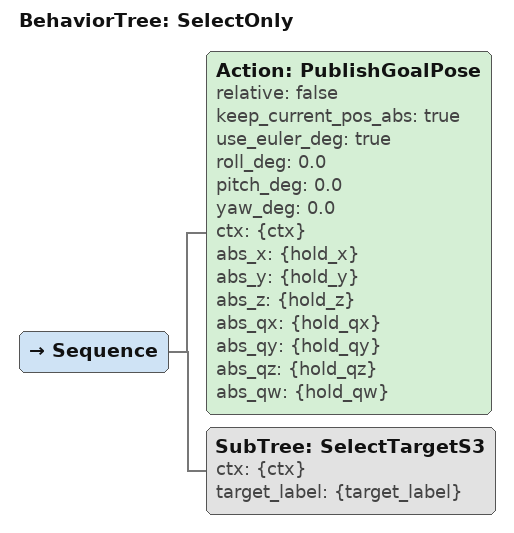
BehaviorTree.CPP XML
<root BTCPP_format="4" main_tree_to_execute="SelectOnly">
    <BehaviorTree ID="SelectOnly">
        <Sequence>
            <Action ID="PublishGoalPose"
                    relative="false" keep_current_pos_abs="true"
                    use_euler_deg="true" roll_deg="0.0" pitch_deg="0.0" yaw_deg="0.0"
                    ctx="{ctx}"
                    abs_x="{hold_x}" abs_y="{hold_y}" abs_z="{hold_z}"
                    abs_qx="{hold_qx}" abs_qy="{hold_qy}" abs_qz="{hold_qz}" abs_qw="{hold_qw}"/>
            <SubTree ID="SelectTargetS3" ctx="{ctx}" target_label="{target_label}"/>
        </Sequence>
    </BehaviorTree>
</root>
